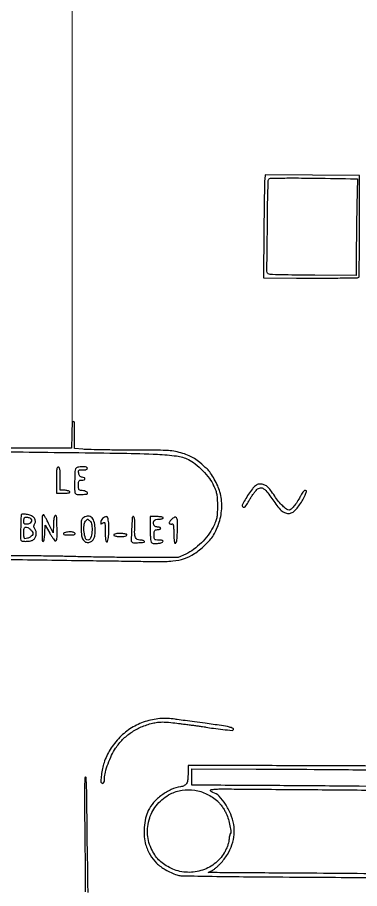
# Model space of a CAD drawing. Header units: millimetres. Extents: x 2712 to 3553, y 1367 to 1961.
# Drawn here: x 2983.8 to 3021.2, y 1779.6 to 1874.8 of the extents above; entities that cross this region are included whole.
import ezdxf

# ---------------------------------------------------------------- set-up
doc = ezdxf.new("R2010")
doc.units = ezdxf.units.MM

msp = doc.modelspace()

# ---------------------------------------------------------------- linework, layer by layer
at = {"lineweight": 15}
msp.add_line((2989.787, 1830.555), (2989.787, 1912.493), dxfattribs=at)
for points in [[(2926.422, 1758.93, -0.000004), (2924.331, 1758.957, -0.000002), (2921.497, 1758.995, -0.000002), (2918.457, 1759.035, -0.000002), (2915.662, 1759.072, 0.000783)], [(3024.596, 1854.332, 0.000234), (3024.46, 1843.022, -0.000702)], [(3073.603, 1749.854, -0.000004), (3073.591, 1745.122, -0.000017)], [(2981.676, 1815.633, 0.000832), (2990.268, 1815.501, -0.000019), (2993.166, 1815.461, -0.000024), (2995.862, 1815.424, -0.000019), (2998.125, 1815.392, -0.000179), (2999.104, 1815.378, 0.026921), (3000.791, 1815.444, 0.058456), (3002.058, 1815.714, 0.065091), (3003.141, 1816.246, 0.041292), (3004.246, 1817.12, 0.024751), (3004.819, 1817.711, 0.039085), (3005.242, 1818.277, 0.039083), (3005.572, 1818.901, 0.024746), (3005.86, 1819.672, 0.036902), (3006.056, 1820.491, 0.034568), (3006.135, 1821.347, 0.035044), (3006.095, 1822.194, 0.04087), (3005.936, 1822.983, 0.034251), (3005.69, 1823.66, 0.023348), (3005.324, 1824.391, 0.023526), (3004.912, 1825.052, 0.054398), (3004.53, 1825.493, 0.011735), (3003.742, 1826.191, 0.032901), (3003.148, 1826.629, 0.0401), (3002.574, 1826.935, 0.025923), (3001.867, 1827.2, 0.028235), (3001.079, 1827.4, 0.032381), (3000.308, 1827.5, 0.014103), (2999.138, 1827.541, 0.00137), (2996.302, 1827.554, -0.001819), (2994.527, 1827.563, -0.002304), (2992.886, 1827.586, -0.001815), (2991.51, 1827.616, -0.018785), (2990.945, 1827.651), (2990.054, 1827.741), (2990.054, 1829.218, 0.004444), (2990.042, 1830.543, 0.394361), (2989.916, 1830.673, 0.415626), (2989.787, 1830.555, 0.004466), (2989.738, 1829.234), (2989.698, 1827.773), (2983.748, 1827.773, -0.001762), (2981.292, 1827.782, -0.003873)], [(2979.606, 1827.389, -0.001689), (2984.425, 1827.351, -0.00056), (2995.264, 1827.218, -0.008041), (2999.119, 1827.104, -0.022458), (3001.203, 1826.915, -0.078836), (3002.49, 1826.528, -0.057982), (3003.238, 1826.052, -0.030255), (3004.054, 1825.304, -0.030202), (3004.779, 1824.456, -0.053689), (3005.251, 1823.669, -0.020026), (3005.472, 1823.135, -0.043072), (3005.59, 1822.705, -0.035364), (3005.644, 1822.212, -0.00977), (3005.659, 1821.431, -0.009455), (3005.644, 1820.618, -0.041063), (3005.586, 1820.14, -0.048345), (3005.456, 1819.716, -0.016547), (3005.188, 1819.129, -0.047272), (3004.651, 1818.265, -0.035423), (3003.91, 1817.422, -0.035588), (3003.064, 1816.698, -0.049633), (3002.208, 1816.188), (3001.384, 1815.802), (2997.465, 1815.814, -0.001694), (2995.705, 1815.825, -0.001066), (2993.65, 1815.849, -0.00107), (2991.629, 1815.882, -0.001965), (2989.983, 1815.919, 0.001932), (2988.356, 1815.955, 0.001117), (2986.399, 1815.987, 0.001116), (2984.435, 1816.01, 0.001874), (2982.786, 1816.019, -0.002381)], [(3025.988, 1781.213, 0.001019), (3020.225, 1781.276, 0.000928), (3014.281, 1781.318, -0.000184), (3010.841, 1781.338, -0.000289), (3007.886, 1781.357, -0.000068), (3005.296, 1781.376, -0.011722), (3005.018, 1781.385), (3004.662, 1781.404), (3005.018, 1781.564, 0.053527), (3005.196, 1781.667, 0.0146), (3005.451, 1781.867, 0.014592), (3005.73, 1782.113, 0.014711), (3005.993, 1782.373, 0.051823), (3006.746, 1783.35, 0.056875), (3007.255, 1784.431, 0.059448), (3007.491, 1785.554, 0.067116), (3007.441, 1786.655, 0.053373), (3007.111, 1787.777, 0.046154), (3006.539, 1788.864, 0.048893), (3005.847, 1789.728, 0.123342), (3005.167, 1790.147, -0.046152), (3005.053, 1790.196, -0.06669), (3004.965, 1790.259, -0.087512), (3004.913, 1790.328, -0.198865), (3004.909, 1790.392, -0.291193), (3004.988, 1790.456, -0.010158), (3005.4, 1790.496, -0.014469), (3005.946, 1790.521, -0.006526), (3006.662, 1790.524, 0.000288), (3007.772, 1790.514, 0.000023), (3010.713, 1790.491, 0.000031), (3014.222, 1790.464, 0.000024), (3018.058, 1790.435, -0.000536), (3021.879, 1790.403, -0.00072)], [(3023.307, 1793.027, 0.000121), (3015.059, 1793.057, 0.000248), (3007.233, 1793.08, 0.001814), (3003.486, 1793.076), (3002.453, 1793.071), (3002.453, 1792.296, -0.02298), (3002.418, 1791.544, -0.101628), (3002.29, 1791.123, -0.156446), (3002.039, 1790.882, -0.080093), (3001.616, 1790.754, 0.076365), (3000.619, 1790.461, 0.049338), (2999.584, 1789.845, 0.049237), (2998.686, 1789.035, 0.074635), (2998.102, 1788.163, 0.054846), (2997.812, 1787.318, 0.036453), (2997.66, 1786.304, 0.036631), (2997.657, 1785.287, 0.058847), (2997.819, 1784.437, 0.054173), (2998.314, 1783.311, 0.069871), (2999.007, 1782.422, 0.064926), (2999.962, 1781.711, 0.039429), (3001.241, 1781.122, 0.083045), (3001.661, 1781.043, 0.000891), (3004.613, 1780.986, 0.002235), (3008.52, 1780.935, 0.000738), (3014.261, 1780.895, -0.000498), (3019.2, 1780.862, -0.000693), (3023.62, 1780.823, -0.000418)], [(3025.043, 1790.778, 0.000512), (3018.805, 1790.836, 0.000519), (3011.579, 1790.889, 0.000488), (3004.199, 1790.928), (3002.88, 1790.933), (3002.88, 1791.824), (3002.88, 1792.715), (3009.899, 1792.696, -0.001171), (3016.242, 1792.664, -0.000704), (3023.768, 1792.598, -0.000685)], [(2991.532, 1779.208, -0.003687), (2991.513, 1779.957, -0.002459), (2991.503, 1780.815, 0.00068), (2991.495, 1781.667, 0.00108), (2991.486, 1782.396, 0.000214), (2991.476, 1783.038, 0.053385), (2991.469, 1783.095, -0.053617), (2991.462, 1783.153, -0.0001), (2991.449, 1784.108, -0.000734), (2991.435, 1785.182, -0.000455), (2991.422, 1786.444, 0.000783), (2991.388, 1789.617, 0.006785), (2991.351, 1791.03, 0.012246), (2991.302, 1791.786, 0.717022), (2991.21, 1791.809, 0.137073), (2991.161, 1791.648, 0.001398), (2991.141, 1790.452, 0.004393), (2991.133, 1789.068, 0.002822), (2991.148, 1787.462, -0.001178), (2991.18, 1784.778, -0.000973), (2991.203, 1781.916, -0.000511), (2991.216, 1779.27, -0.012163)], [(3011.965, 1778.196, -0.000198), (2999.83, 1778.239, -0.002078)], [(2999.032, 1777.848, 0.000106), (3002.437, 1777.827, 0.000063), (3006.509, 1777.805, 0.000063), (3010.578, 1777.783, 0.000107), (3013.976, 1777.766, -0.000681)], [(2997.195, 1758.174, -0.000018), (2991.835, 1758.219, -0.195719)]]:
    msp.add_lwpolyline(points, format="xyb")
for points in [[(3014.302, 1846.363, 0.000801), (3017.603, 1846.361, 0.00343), (3019.571, 1846.376, 0.00132), (3020.972, 1846.4, 0.193672), (3021.118, 1846.463, 0.195249), (3021.149, 1846.535, 0.000246), (3021.171, 1848.134, 0.002079), (3021.188, 1849.93, 0.001273), (3021.193, 1852.048), (3021.193, 1857.559), (3016.044, 1857.601), (3010.894, 1857.644), (3010.84, 1857.174, 0.023291), (3010.817, 1856.833, 0.000622), (3010.788, 1855.324, 0.001299), (3010.76, 1853.551, 0.000889), (3010.738, 1851.537), (3010.689, 1846.371)], [(3011.134, 1853.145, -0.002549), (3011.152, 1854.634, -0.003976), (3011.185, 1855.916, -0.00121), (3011.225, 1857.027, -0.129528), (3011.268, 1857.17, -0.256153), (3011.465, 1857.281, -0.002257), (3013.237, 1857.298, -0.004787), (3015.792, 1857.287, -0.001028), (3020.222, 1857.216), (3020.96, 1857.202), (3020.899, 1854.312, 0.001433), (3020.875, 1853.031, 0.000967), (3020.855, 1851.57, 0.000974), (3020.841, 1850.158, 0.001939), (3020.837, 1849.039), (3020.837, 1846.656), (3016.312, 1846.675, -0.001305), (3014.552, 1846.687, -0.001934), (3013.009, 1846.708, -0.000852), (3011.691, 1846.733, -0.0387), (3011.421, 1846.759, -0.089988), (3011.208, 1846.838, -0.197429), (3011.105, 1846.975, -0.065267), (3011.07, 1847.249, -0.004189), (3011.08, 1848.058, 0.002119), (3011.091, 1848.764, 0.000392), (3011.106, 1850.062, 0.000421), (3011.121, 1851.58, 0.000384)], [(2988.871, 1822.856, 0.009861), (2989.245, 1822.864, 0.04651), (2989.457, 1822.892, 0.171225), (2989.536, 1822.942, 0.379982), (2989.532, 1823.008, 0.09807), (2989.444, 1823.067, 0.031667), (2989.294, 1823.119, 0.03019), (2989.116, 1823.156, 0.029657), (2988.933, 1823.172), (2988.486, 1823.185), (2988.486, 1824.446, 0.006086), (2988.478, 1825.113, 0.035914), (2988.445, 1825.461, 0.085835), (2988.38, 1825.644, 0.271479), (2988.273, 1825.707, 0.286822), (2988.164, 1825.638, 0.076301), (2988.1, 1825.434, 0.032071), (2988.067, 1825.044, 0.005163), (2988.059, 1824.282), (2988.059, 1822.856)], [(2990.149, 1822.809, 0.186395), (2990.344, 1822.723, 0.018132), (2990.868, 1822.716, 0.015139), (2991.391, 1822.745, 0.389589), (2991.479, 1822.841, 0.231778), (2991.425, 1822.951, 0.066781), (2991.257, 1823.049, 0.054672), (2991.02, 1823.118, 0.043671), (2990.755, 1823.141, -0.104772), (2990.618, 1823.171, -0.178375), (2990.534, 1823.251, -0.094356), (2990.492, 1823.41, -0.017714), (2990.482, 1823.711, -0.016149), (2990.492, 1824.042, -0.124134), (2990.54, 1824.189, -0.201266), (2990.64, 1824.26, -0.05449), (2990.838, 1824.282, 0.059623), (2991.096, 1824.312, 0.314392), (2991.186, 1824.414, 0.335758), (2991.12, 1824.525, 0.062117), (2990.874, 1824.592, -0.07294), (2990.722, 1824.637, -0.113915), (2990.616, 1824.72, -0.098491), (2990.546, 1824.851, -0.044542), (2990.507, 1825.042, -0.026748), (2990.492, 1825.281, -0.220758), (2990.536, 1825.378, -0.186412), (2990.644, 1825.416, -0.01851), (2990.922, 1825.398, 0.031832), (2991.115, 1825.39, 0.055248), (2991.274, 1825.412, 0.07368), (2991.388, 1825.459, 0.179055), (2991.443, 1825.529, 0.444814), (2991.352, 1825.69, 0.057656), (2990.908, 1825.736, 0.048228), (2990.407, 1825.682, 0.201979), (2990.163, 1825.514, 0.136526), (2990.076, 1825.23, 0.005375), (2990.059, 1824.133, 0.00422), (2990.062, 1823.015, 0.195878)], [(3008.396, 1821.379, 0.195109), (3008.539, 1821.318, 0.196323), (3008.683, 1821.375, 0.065509), (3008.863, 1821.598, 0.009295), (3009.162, 1822.108, -0.014228), (3009.364, 1822.445, -0.013071), (3009.59, 1822.78, -0.013199), (3009.807, 1823.068, -0.041342), (3009.974, 1823.244, -0.143302), (3010.353, 1823.426, -0.206386), (3010.71, 1823.338, -0.069114), (3011.164, 1822.88, -0.007311), (3012.051, 1821.661, 0.035459), (3012.533, 1821.072, 0.08358), (3012.985, 1820.73, 0.11978), (3013.415, 1820.623, 0.129626), (3013.833, 1820.732, 0.076286), (3014.163, 1820.989, 0.026875), (3014.551, 1821.45, 0.0264), (3014.922, 1821.999, 0.031678), (3015.21, 1822.553, 0.003998), (3015.378, 1822.944, 0.085805), (3015.406, 1823.065, 0.34268), (3015.367, 1823.122, 0.076883), (3015.243, 1823.141, 0.201686), (3015.154, 1823.104, 0.025756), (3015.013, 1822.944, 0.026842), (3014.858, 1822.727, 0.019321), (3014.709, 1822.469, -0.020425), (3014.373, 1821.893, -0.030644), (3014.029, 1821.422, -0.032647), (3013.716, 1821.09, -0.189448), (3013.496, 1821.004, -0.161207), (3013.208, 1821.099, -0.033307), (3012.797, 1821.449, -0.031472), (3012.35, 1821.944, -0.023851), (3011.921, 1822.538, 0.017609), (3011.463, 1823.191, 0.056859), (3011.098, 1823.574, 0.085348), (3010.747, 1823.778, 0.087305), (3010.351, 1823.851, 0.060476), (3010.115, 1823.824, 0.079661), (3009.915, 1823.741, 0.063039), (3009.719, 1823.583, 0.024389), (3009.489, 1823.32, 0.020297), (3009.067, 1822.739, 0.018773), (3008.682, 1822.111, 0.010649), (3008.371, 1821.532, 0.324635)], [(2984.187, 1817.725, 0.293542), (2984.338, 1817.604, 0.035509), (2984.785, 1817.588, 0.039266), (2985.256, 1817.643, 0.109958), (2985.559, 1817.775, 0.119155), (2985.752, 1818.003, 0.083938), (2985.851, 1818.326, 0.082537), (2985.839, 1818.668, 0.108434), (2985.713, 1818.954, -0.047713), (2985.634, 1819.087, -0.094204), (2985.603, 1819.206, -0.099101), (2985.619, 1819.324, -0.057084), (2985.68, 1819.454, 0.148755), (2985.769, 1819.782, 0.149046), (2985.659, 1820.102, 0.118708), (2985.36, 1820.36, 0.076785), (2984.923, 1820.505, 0.013569), (2984.692, 1820.538, 0.01925), (2984.485, 1820.553, 0.015648), (2984.317, 1820.554, 0.192039), (2984.259, 1820.529, 0.190631), (2984.198, 1820.389, 0.001602), (2984.163, 1819.181, 0.003024), (2984.141, 1818.023, 0.084315)], [(2984.614, 1820.205, -0.112962), (2984.68, 1820.227, -0.031761), (2984.79, 1820.232, -0.030297), (2984.919, 1820.221, -0.027823), (2985.049, 1820.194, -0.161472), (2985.283, 1820.043, -0.226495), (2985.338, 1819.804, -0.187858), (2985.186, 1819.575, -0.124937), (2984.888, 1819.462, -0.03092), (2984.674, 1819.451, -0.167453), (2984.566, 1819.489, -0.186631), (2984.511, 1819.583, -0.040027), (2984.496, 1819.774, -0.030456), (2984.505, 1819.917, -0.036388), (2984.531, 1820.048, -0.039416), (2984.568, 1820.153, -0.149184)], [(2986.627, 1817.583, 0.335711), (2986.682, 1817.625, 0.019464), (2986.735, 1817.845, 0.023176), (2986.779, 1818.133, 0.014278), (2986.805, 1818.474), (2986.848, 1819.365), (2987.344, 1818.473, 0.013786), (2987.545, 1818.135, 0.021739), (2987.737, 1817.858, 0.017371), (2987.906, 1817.652, 0.301913), (2987.985, 1817.63, 0.317258), (2988.128, 1817.823, 0.007451), (2988.134, 1819.013, 0.007489), (2988.105, 1820.201, 0.311934), (2987.959, 1820.396, 0.360228), (2987.878, 1820.365, 0.069211), (2987.817, 1820.208, 0.036315), (2987.772, 1819.926, 0.010227), (2987.742, 1819.481), (2987.696, 1818.51), (2987.212, 1819.536, 0.011412), (2987.017, 1819.925, 0.019231), (2986.835, 1820.24, 0.014091), (2986.676, 1820.476, 0.394964), (2986.609, 1820.49, 0.256845), (2986.497, 1820.291, 0.004415), (2986.493, 1818.998, 0.003851), (2986.511, 1817.697, 0.407935)], [(2990.994, 1817.749, 0.052348), (2991.119, 1817.606, 0.078651), (2991.257, 1817.513, 0.080585), (2991.414, 1817.468, 0.057867), (2991.597, 1817.468, 0.138418), (2991.935, 1817.608, 0.123787), (2992.169, 1817.91, 0.083872), (2992.289, 1818.392, 0.034781), (2992.294, 1819.065, 0.057647), (2992.162, 1819.805, 0.156258), (2991.863, 1820.238, 0.21783), (2991.442, 1820.337, 0.115267), (2990.945, 1820.109, 0.213152), (2990.783, 1819.808, 0.023293), (2990.762, 1819.002, 0.02694), (2990.823, 1818.19, 0.121173)], [(2991.257, 1819.801, -0.024323), (2991.382, 1819.954, -0.178436), (2991.465, 1819.997, -0.198234), (2991.551, 1819.974, -0.030961), (2991.686, 1819.857, -0.161833), (2991.93, 1819.38, -0.060631), (2991.953, 1818.62, -0.065419), (2991.801, 1817.941, -0.314556), (2991.493, 1817.726, -0.328797), (2991.238, 1817.914, -0.046735), (2991.097, 1818.589, -0.046932), (2991.082, 1819.331, -0.141849)], [(2993.118, 1819.579, -0.116856), (2993.263, 1819.65, -0.407124), (2993.343, 1819.601, -0.056805), (2993.376, 1819.368, -0.002267), (2993.393, 1818.51, 0.015042), (2993.426, 1817.788, 0.183573), (2993.541, 1817.542, 0.5881), (2993.667, 1817.581, 0.024909), (2993.761, 1818.153, 0.024366), (2993.811, 1818.921, 0.031917), (2993.777, 1819.622, 0.030958), (2993.682, 1820.164, 0.346836), (2993.522, 1820.291, 0.127258), (2993.312, 1820.237, 0.076079), (2993.107, 1820.078, 0.075064), (2992.956, 1819.863, 0.115778), (2992.904, 1819.643, 0.032548), (2992.912, 1819.52, 0.295642), (2992.945, 1819.481, 0.228254), (2993.002, 1819.491, 0.021484)], [(2996.292, 1817.521, 0.193348), (2996.496, 1817.434, 0.016567), (2997.075, 1817.441, 0.016446), (2997.63, 1817.484, 0.550779), (2997.679, 1817.583, 0.144576), (2997.617, 1817.638, 0.041015), (2997.496, 1817.684, 0.037647), (2997.344, 1817.715, 0.032115), (2997.181, 1817.726, -0.122652), (2996.874, 1817.802, -0.184361), (2996.695, 1818.008, -0.085452), (2996.619, 1818.415, -0.014319), (2996.632, 1819.213, 0.015823), (2996.64, 1819.75, 0.046473), (2996.598, 1820.118, 0.133289), (2996.517, 1820.278, 0.439215), (2996.412, 1820.279, 0.177011), (2996.342, 1820.116, 0.001953), (2996.285, 1818.895, 0.001736), (2996.235, 1817.665, 0.208404)], [(2998.498, 1817.406, 0.084778), (2998.796, 1817.351, 0.034836), (2999.208, 1817.373, 0.029747), (2999.59, 1817.445, 0.256699), (2999.713, 1817.558, 0.263223), (2999.699, 1817.629, 0.128279), (2999.622, 1817.682, 0.065104), (2999.474, 1817.716, 0.023162), (2999.258, 1817.726, -0.021445), (2998.939, 1817.74, -0.1909), (2998.815, 1817.801, -0.168313), (2998.759, 1817.935, -0.015879), (2998.747, 1818.296, -0.016149), (2998.758, 1818.627, -0.124134), (2998.805, 1818.773, -0.201266), (2998.906, 1818.844, -0.05449), (2999.104, 1818.866, 0.038131), (2999.24, 1818.876, 0.057076), (2999.355, 1818.908, 0.074992), (2999.434, 1818.954, 0.226478), (2999.46, 1819.009, 0.218879), (2999.435, 1819.063, 0.07806), (2999.36, 1819.109, 0.059352), (2999.25, 1819.141, 0.040055), (2999.12, 1819.151, -0.06088), (2998.978, 1819.168, -0.077519), (2998.856, 1819.22, -0.086924), (2998.766, 1819.299, -0.104763), (2998.716, 1819.4, -0.069), (2998.683, 1819.68, -0.178942), (2998.757, 1819.866, -0.159401), (2998.941, 1819.973, -0.052157), (2999.258, 1820.006, 0.027697), (2999.445, 1820.016, 0.043521), (2999.602, 1820.048, 0.053908), (2999.712, 1820.094, 0.274241), (2999.745, 1820.149, 0.322437), (2999.705, 1820.204, 0.031449), (2999.536, 1820.249, 0.03053), (2999.306, 1820.281, 0.01883), (2999.032, 1820.291), (2998.32, 1820.291), (2998.32, 1818.881, 0.007094), (2998.329, 1818.223, 0.022949), (2998.362, 1817.787, 0.029659), (2998.414, 1817.5, 0.249876)], [(3000.443, 1819.516, 0.072675), (3000.514, 1819.486, 0.058278), (3000.596, 1819.474, 0.059606), (3000.676, 1819.481, 0.086708), (3000.743, 1819.507, -0.48956), (3000.804, 1819.485, -0.039779), (3000.848, 1819.291, -0.026516), (3000.877, 1818.976, -0.009565), (3000.885, 1818.527, 0.011032), (3000.894, 1818.111, 0.016392), (3000.922, 1817.749, 0.011496), (3000.961, 1817.455, 0.218781), (3001.011, 1817.38, 0.427613), (3001.129, 1817.41, 0.082401), (3001.212, 1817.643, 0.032197), (3001.267, 1818.119, 0.006585), (3001.299, 1818.967, 0.014515), (3001.295, 1819.821, 0.137443), (3001.185, 1820.166, 0.386967), (3000.979, 1820.219, 0.074891), (3000.642, 1819.97, 0.024726), (3000.496, 1819.81, 0.068385), (3000.417, 1819.68, 0.127729), (3000.401, 1819.583, 0.234792)], [(2984.678, 1819.151, -0.122243), (2984.932, 1819.088, -0.059965), (2985.208, 1818.897, -0.060703), (2985.424, 1818.652, -0.151685), (2985.494, 1818.427, -0.181757), (2985.423, 1818.239, -0.069613), (2985.208, 1818.053, -0.063625), (2984.92, 1817.915, -0.080034), (2984.629, 1817.868, -0.318265), (2984.577, 1817.905, -0.033372), (2984.535, 1818.057, -0.031656), (2984.506, 1818.264, -0.019568), (2984.496, 1818.51, -0.018771), (2984.507, 1818.792, -0.050426), (2984.542, 1818.99, -0.084196), (2984.599, 1819.11, -0.244238)], [(2989.493, 1818.296, 0.008739), (2989.877, 1818.303, 0.068357), (2990.053, 1818.333, 0.294298), (2990.103, 1818.394, 0.205494), (2990.077, 1818.482, 0.118935), (2989.98, 1818.554, 0.053756), (2989.827, 1818.601, 0.045145), (2989.635, 1818.62, 0.031385), (2989.417, 1818.609, 0.020139), (2988.923, 1818.531, 0.426379), (2988.85, 1818.417, 0.325769), (2988.971, 1818.315, 0.018244)], [(2994.721, 1818.133, 0.031132), (2995.1, 1818.106, 0.04391), (2995.438, 1818.132, 0.053062), (2995.683, 1818.2, 0.307387), (2995.755, 1818.306, 0.329933), (2995.716, 1818.358, 0.028023), (2995.545, 1818.4, 0.028496), (2995.315, 1818.429, 0.01751), (2995.042, 1818.438, 0.02399), (2994.561, 1818.415, 0.167894), (2994.351, 1818.319, 0.567094), (2994.375, 1818.212, 0.045693)], [(2992.994, 1791.176, 0.221547), (2993.118, 1791.131, 0.230694), (2993.23, 1791.198, 0.104111), (2993.308, 1791.398, 0.040581), (2993.332, 1791.695, -0.065401), (2993.418, 1792.354, -0.022683), (2993.708, 1793.27, -0.022946), (2994.104, 1794.21, -0.035583), (2994.537, 1794.976, -0.048745), (2995.305, 1795.919, -0.048483), (2996.242, 1796.697, -0.047296), (2997.335, 1797.297, -0.042191), (2998.562, 1797.707, -0.029016), (2999.113, 1797.808, -0.030472), (2999.663, 1797.842, -0.02343), (3000.323, 1797.811, -0.008868), (3001.241, 1797.709, 0.000095), (3001.59, 1797.664, 0.000039), (3002.062, 1797.603, 0.000039), (3002.568, 1797.538, 0.00005), (3003.034, 1797.478, -0.001366), (3003.467, 1797.421, -0.001614), (3003.877, 1797.365, -0.001407), (3004.222, 1797.316, -0.010216), (3004.387, 1797.288, 0.012637), (3005.24, 1797.15, 0.007732), (3006.252, 1797.028, 0.002173), (3007.269, 1796.925, 0.223965), (3007.399, 1796.972, 0.509314), (3007.373, 1797.135, 0.060295), (3006.967, 1797.283, 0.021495), (3006.093, 1797.45, 0.003149), (3004.305, 1797.699, -0.00025), (3003.16, 1797.853, -0.000351), (3002.137, 1797.991, -0.000207), (3001.275, 1798.108, -0.004708), (3001.028, 1798.144, 0.058533), (2999.371, 1798.207, 0.059254), (2997.752, 1797.882, 0.059888), (2996.27, 1797.192, 0.06225), (2995.014, 1796.178, 0.021612), (2994.413, 1795.497, 0.030456), (2993.943, 1794.837, 0.031903), (2993.572, 1794.15, 0.027582), (2993.271, 1793.389, 0.028688), (2993.103, 1792.763, 0.020315), (2992.983, 1792.046, 0.013334), (2992.918, 1791.381, 0.217532)], [(2998.264, 1787.367, -0.057498), (2998.595, 1788.136, -0.048175), (2999.11, 1788.861, -0.047113), (2999.768, 1789.489, -0.049272), (3000.522, 1789.973, -0.07983), (3001.807, 1790.388, -0.076898), (3003.176, 1790.387, -0.075009), (3004.509, 1789.969, -0.070417), (3005.692, 1789.17, -0.036021), (3005.94, 1788.911, -0.020773), (3006.201, 1788.568, -0.020468), (3006.44, 1788.193, -0.027879), (3006.623, 1787.835, -0.031322), (3006.857, 1787.199, -0.024572), (3007.033, 1786.485, -0.018246), (3007.135, 1785.836, -0.230071), (3007.056, 1785.608, 0.136451), (3007.021, 1785.547, 0.012055), (3006.983, 1785.372, 0.015062), (3006.947, 1785.158, 0.011164), (3006.92, 1784.919, -0.044761), (3006.867, 1784.625, -0.022217), (3006.75, 1784.265, -0.021341), (3006.591, 1783.888, -0.023862), (3006.405, 1783.54, -0.096495), (3005.322, 1782.332, -0.091642), (3003.846, 1781.592, -0.090641), (3002.188, 1781.423, -0.091819), (3000.586, 1781.854, -0.032234), (2999.899, 1782.239, -0.047026), (2999.355, 1782.668, -0.048223), (2998.911, 1783.183, -0.036317), (2998.524, 1783.824, -0.044584), (2998.181, 1784.679, -0.054733), (2998.025, 1785.525, -0.053035), (2998.054, 1786.406, -0.038276)]]:
    msp.add_lwpolyline(points, format="xyb", close=True)

doc.saveas('drawing.dxf')
